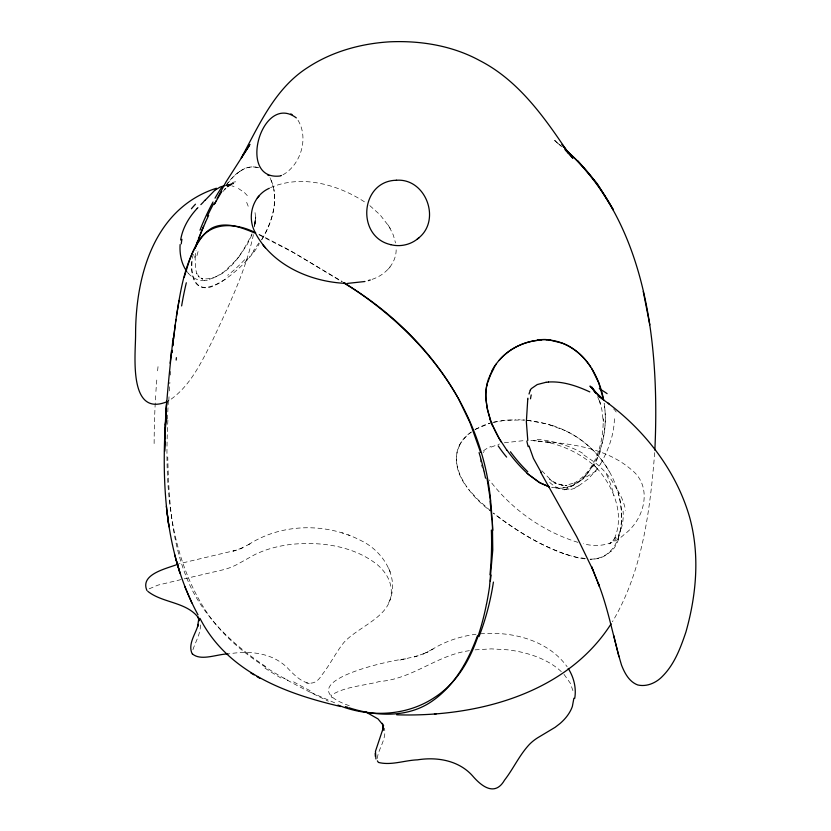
<?xml version="1.0" encoding="UTF-8"?>
<svg xmlns="http://www.w3.org/2000/svg" width="831" height="831" viewBox="0 0 831 831"><rect width="100%" height="100%" fill="white"/><g stroke="black" fill="none" stroke-linecap="round" stroke-linejoin="round"><path stroke-width="0.62" stroke-dasharray="4.16 3.12" d="M195.098 256.145L195.451 268.621L196.968 274.033L196.511 272.745L199.253 277.17L198.339 276.256L202.671 279.133L201.621 278.717C226.125 281.595 242.901 252.499 252.032 233.833M167.893 420.185C164.486 483.341 169.098 550.174 202.515 605.602C230.499 652.325 281.107 678.096 328.37 701.229M168.797 400.947L169.129 394.663M169.347 390.934L169.877 382.312M654.714 452.646C650.008 510.577 642.612 570.907 612.426 621.785M170.365 375.041L170.625 371.436M480.484 457.829L480.671 462.503L482.427 467.915M192.044 261.526C188.066 319.686 249.321 264.351 259.334 243.514M254.587 225.99L255.356 219.571L254.431 227.185M254.629 225.772L255.771 217.068L254.39 227.008L255.522 216.922L254.702 209.578M194.87 257.517L196.064 250.256M377.201 758.506C378.583 748.17 386.799 739.06 384.431 728.174M253.424 234.664C245.374 272.173 228.13 306.868 212.061 341.437C201.04 362.95 189.904 386.654 169.14 400.542M193.415 254.359C188.138 268.86 193.467 296.106 214.741 285.365A47.118 15.851 -48.1 0 0 220.579 282.395L227.133 278.011M601.208 446.496C605.342 432.525 606.329 417.65 604.179 403.243M599.868 450.651C605.321 435.101 606.661 418.18 603.919 401.934M192.937 649.676C195.794 641.033 201.206 632.796 200.375 623.343M618.108 538.519C623.084 523.873 622.19 507.793 618.16 493.043M599.961 450.381C594.31 468.279 581.17 483.559 563.335 490.217M282.997 174.801C301.435 164.341 309.433 136.242 296.885 118.553M251.949 234.737L247.306 244.356L239.681 255.719M388.669 602.797C400.604 578.812 383.486 551.41 361.392 540.784C326.406 522.429 281.148 523.115 247.867 545.053L250.017 543.838L240.159 548.875L243.099 547.691L233.179 551.14L237.064 550.008L179.34 563.698M459.761 445.187C452.594 458.868 457.777 475.374 466.721 486.893M261.848 239.453C270.844 224.65 276.765 206.961 273.877 189.52M261.578 239.91C272.485 221.742 279.933 197.705 269.971 177.554M600.501 464.03C608.718 449.561 614.826 432.909 614.369 416.051M592.742 465.827L587.818 472.891M372.091 279.361C385.698 274.968 397.478 262.212 396.055 247.191M225.689 185.791C233.189 175.372 245.041 163.364 259.095 167.82M254.13 250.931L249.425 256.893M226.853 184.233L233.293 176.785L239.64 171.435M388.285 269.067L389.053 268.164M389.334 267.831L390.092 266.948M223.051 191.4L229.127 184.347L224.214 189.738L233.158 183.038L226.624 185.375M248.22 258.306L245.81 261.038M235.724 260.519L224.038 271.83L213.068 278.562M483.112 452.573L484.13 451.545M611.014 550.911C605.809 556.812 597.759 559.471 590.031 559.232M471.063 432.182C438.643 455.471 466.793 494.009 490.311 510.743M227.601 186.591L226.977 186.996L233.158 183.038M149.175 588.826L157.973 585.117L183.1 579.103M596.284 470.886L576.039 483.31L569.817 486.301A50.94 38.143 -78.1 0 1 561.247 488.213L551.275 487.392M578.781 485.792L588.4 478.791L597.032 469.12A53.142 34.715 -65.8 0 0 600.449 463.989M475.176 429.388L489.958 423.197M474.979 429.565L483.569 425.337L490.394 423.072M578.677 485.844L575 487.517M270.511 187.65C302.152 173.939 339.63 184.898 366.949 203.491M491.142 447.099L499.545 444.003M245.945 168.018L252.001 166.709L259.23 167.758M226.022 185.542L233.833 183.641L226.853 185.344M226.946 185.251L229.356 184.596L225.024 185.531M492.669 422.418L505.923 420.143L524.558 420.05L518.451 419.748M567.095 487.184L559.263 488.296L551.555 487.485M493.822 422.19L503.586 420.486L515.635 419.738M399.981 660.053L418.211 655.784L414.243 656.926L425.867 652.989L428.256 651.712L422.927 654.163L433.19 648.949L431.06 650.143C444.543 641.459 460.104 636.328 475.955 634.25M504.365 442.778L525.119 440.482M405.653 658.869C389.708 660.178 282.488 683.664 351.44 706.443M184.17 578.875L225.274 569.287A62.502 36.086 0 0 0 237.053 564.488L255.429 554.277L261.921 551.483A82.882 47.855 0 0 1 291.639 544.326C321.109 541.459 353.445 545.842 377.274 564.654A82.882 47.855 0 0 1 389.677 581.804C399.68 614.306 361.142 623.925 344.117 642.218C335.599 652.647 329.928 665.07 321.441 675.52C311.355 692.379 296.366 677.41 287.453 667.895C272.246 652.657 249.57 650.496 229.304 653.8M469.401 650.683C437.293 654.859 412.311 679.135 379.507 681.503C363.698 685.928 345.758 686.229 331.59 695.038L331.164 696.253L332.161 697.863M480.432 633.804C511.865 631.061 547.858 639.953 567.137 666.742M475.083 649.852L491.318 648.876L507.44 649.8A82.882 47.855 0 0 1 537.158 656.957C546.756 660.77 556.022 665.974 563.179 673.536M226.157 185.396L231.589 185.791M590.384 559.201C623.873 558.692 625.857 514.192 617.381 490.28C609.341 463.781 589.252 441.531 564.093 430.136M204.727 280.577C198.432 281.055 192.044 277.824 188.18 273.16M566.462 489.428C559.512 489.885 553.124 486.052 548.491 481.17A100.374 54.545 -86.9 0 1 547.546 480.162M530.843 440.534C565.693 442.996 604.563 446.122 631.986 470.201C653.311 487.34 644.056 520.04 624.289 534.395C613.423 544.97 597.499 547.722 583.258 543.703M536.587 440.856L533.72 440.659L551.711 443.037L547.027 442.05C565.942 446.424 583.902 455.367 597.79 469.068L593.521 464.695C612.322 483.351 625.857 513.651 614.078 539.412L615.428 537.335L611.626 542.061L609.175 543.869C620.954 538.021 623.915 523.094 623.115 511.148M527.498 420.299L547.442 424.059L565.059 430.572M526.812 420.247L539.87 422.231L552.47 425.586M584.692 558.879C550.808 553.186 520.923 533.616 493.749 513.568M306.359 682.968L309.215 683.581M578.397 557.871L571.146 556.022M231.724 185.832L234.062 186.528M577.909 542.342C542.934 531.56 511.387 509.226 489.386 479.996M569.308 555.461L565.599 554.235M341.946 532.754L343.463 533.263M348.075 534.842L349.872 535.444M563.771 553.623C538.218 544.128 514.586 529.866 493.23 513.007M334.675 702.818L309.683 691.901M258.877 234.217L288.679 249.705L342.382 281.636M259.282 234.955L295.202 253.465L341.811 281.719M566.316 431.175C584.297 440.035 599.629 454.266 609.403 471.8M238.435 188.492L244.646 192.761L249.362 197.83M287.91 680.35L287.1 679.883M286.3 679.426L285.49 678.948M284.69 678.48L283.89 678.013M583.902 455.014L594.591 462.223A134.071 101.122 -23.1 0 1 607.866 475.27L611.533 480.048L617.391 490.197M265.671 666.545C232.929 644.763 202.598 616.56 187.37 579.539C171.279 540.908 168.735 498.455 167.769 457.112M369.857 205.673L380.079 214.845L388.794 226.146M490.529 510.847L477.493 499.192L468.518 489.23M560.977 146.059L554.755 140.584L562.234 146.89M554.755 140.584L559.564 144.812M541.864 470.793L552.158 481.294L549.603 479.196L556.728 483.663L564.665 485.751L553.83 482.666L562.358 485.273L566.971 485.356L564.966 485.512L575.042 482.759L574.013 483.195C596.159 470.824 603.503 442.632 603.213 418.876L603.285 421.691L601.914 409.912L598.922 399.306L600.709 404.022L597.801 397.301M564.01 674.357L570.263 683.134L573.535 692.389M389.459 227.247L393.312 235.059L395.525 242.932M388.077 224.962L390.248 228.556M483.278 469.806L484.276 471.759M270.366 178.343L273.482 187.453M390.31 572.081L387.506 565.745M310.129 690.686A547.245 435.34 -82.1 0 1 293.208 681.617M280.878 677.971A538.737 430.842 -79.7 0 1 264.933 668.093M154.13 443.546A378.562 124.473 82.2 0 1 155.698 395.005M155.927 391.443A378.562 124.473 82.2 0 1 156.997 377.492M157.61 370.803A378.562 124.473 82.2 0 1 158.285 364.196M585.491 558.505A116.818 80.586 74.2 0 1 578.386 557.237M618.69 538.883A29.885 19.684 -82.2 0 1 611.284 551.535M606.526 474.522A120.204 86.59 -70.7 0 1 613.995 495.629M459.595 445.073A43.305 39.524 79 0 1 471.468 431.985M232.337 182.654A132.638 35.079 65.9 0 1 235.651 181.823M246.641 202.39A48.177 25.003 -82.2 0 1 248.531 207.314M239.733 255.771A53.142 26.177 -55 0 1 235.765 260.591M213.141 277.866A45.383 25.99 -61.2 0 1 207.366 279.767M207.22 280.411A45.092 26.27 -62.3 0 1 204.706 280.67M188.149 273.129A100.374 52.665 -33.5 0 1 187.463 272.288M613.569 408.852A48.177 27.62 -36.8 0 1 617.329 414.181M574.886 488.233A45.383 26.405 -58.8 0 1 568.861 489.688M569.058 489.033A45.092 25.771 -57.7 0 1 566.503 489.314M483.538 450.807A28.555 28.431 79 0 1 490.913 446.517M537.138 439.308A130.883 101.33 -26.1 0 1 584.536 454.339M617.495 490.124A101.579 76.868 -26.9 0 1 625.608 510.348M196.957 255.595A126.811 29.874 -54.7 0 1 198.9 248.936M244.667 259.698A53.018 17.129 -47.6 0 1 227.684 275.3M258.794 243.016A66.937 29.272 -48.9 0 1 253.424 250.671M239.629 171.622A67.986 28.68 -70.8 0 1 245.914 168.163M552.501 425.524A148.489 120.048 -41.8 0 1 564.124 430.094M585.948 475.696A49.382 37.198 -79.5 0 1 567.116 487.413M587.891 472.995A47.398 34.985 -77 0 1 585.782 475.425M600.522 450.942A60.434 43.108 -75.3 0 1 593.241 466.336M167.478 419.167A486.935 86.746 87.4 0 1 168.392 399.867"/><path stroke-width="1.25" d="M173.108 338.03C163.063 429.887 152.146 530.261 198.007 614.826M164.912 441.843L164.59 451.368L165.93 414.586L164.922 438.197L165.338 428.131M180.119 244.553C179.538 253.528 181.158 262.96 186.186 270.553A100.374 52.665 -33.5 0 0 186.809 271.436M654.859 450.173C659.637 346.143 647.598 222.853 565.038 149.258M375.913 758.963L375.467 751.297L383.039 728.579L382.8 730.605L383.122 725.941L383.278 727.821L382.457 723.334M573.878 698.258L572.372 706.402A82.882 47.855 0 0 1 559.98 723.562L555.129 727.312L537.449 737.918A62.502 36.086 0 0 0 529.118 744.721C519.282 755.348 513.35 768.8 504.51 780.164C495.047 796.659 481.72 786.645 472.424 775.697C458.67 760.386 437.085 756.74 417.546 759.835C404.541 760.313 391.224 765.704 378.417 762.422L377.378 760.864M172.162 352.645L172.381 350.35M172.827 345.789L173.284 341.271M574.709 698.456C576.517 688.058 573.837 677.234 568.196 668.404M172.744 345.457L173.264 340.658M173.534 339.038L175.237 324.744M170.116 363.251L171.518 350.589M173.388 339.464L175.954 319.374M490.332 581.233L491.079 575.052M489.542 586.229L492.773 550.049L492.336 519.583M527.747 399.327L526.355 421.774L527.789 440.43M175.58 322.033C180.047 294.029 183.62 264.227 199.71 240.097C211.905 220.755 238.009 223.539 255.699 232.815M527.768 399.171L527.924 398.194M176.39 316.434L179.07 300.417M180.649 240.003C182.529 228.058 188.959 217.213 197.155 208.467M486.924 384.94L488.586 378.531M486.457 604.22C479.425 639.226 466.201 676.87 434.873 697.261C406.546 716.312 369.172 717.755 337.999 705.062M487.683 381.533L486.499 387.09A48.271 43.763 -51.9 0 0 485.906 393.063C485.605 410.607 492.264 427.518 501.415 442.217M184.181 277.429C189.613 259.563 194.87 238.393 211.936 228.037C226.094 220.921 242.205 227.902 255.616 233.334M195.233 247.918L197.83 240.408M195.202 247.991L203.616 226.302M477.378 635.902C468.383 660.479 455.035 684.796 433.315 700.304C408.966 718.129 376.381 716.665 348.937 707.732M296.314 117.898C261.838 91.877 236.378 180.846 279.86 176.027M198.443 238.788L201.985 230.062M205.309 222.531L208.643 215.426M530.178 390.383L530.469 389.843M217.12 198.474L225.939 182.072L249.414 145.394M214.72 203.533L215.177 202.702M214.19 204.509L221.784 191.504M215.395 202.286L216.413 200.458M491.765 371.104C500.657 353.964 518.451 342.403 537.543 340.305M493.334 368.382L496.242 364.03M250.038 144.407L241.26 157.983C259.085 125.169 274.853 88.366 307.771 67.488C331.995 51.564 361.018 43.524 389.832 41.82C420.611 40.47 452.355 45.643 479.612 60.518C518.793 80.534 544.721 117.753 568.56 153.33L562.036 144.438L572.839 158.202L565.36 150.079M611.107 623.832C566.067 694.394 475.758 717.267 396.688 714.805M269.327 188.263C252.614 195.565 246.506 217.088 255.325 232.69M257.309 198.058L258.067 197.176M258.337 196.833L259.106 195.939M499.171 360.332C509.632 347.909 525.566 340.98 541.615 339.983M205.132 200.25L214.356 190.746M197.259 208.352L197.903 207.657M203.387 202.078L200.863 204.623M417.526 238.923C410.14 244.906 399.877 247.087 390.705 244.626M418.627 238.009C441.479 219.872 425.732 177.907 396.314 180.265M215.53 189.832L220.225 187.006L225.024 185.531M166.46 401.934C127.714 417.255 135.744 353.03 135.588 334.031C135.692 275.414 154.348 208.259 216.392 188.242M280.504 175.819L281.439 175.486M178.239 564.052C168.007 568.383 139.504 573.702 146.952 590.529M368.351 280.598L370.252 280.016M364.975 281.501L347.441 283.413M546.081 382.27L537.242 384.556L531.362 388.596A8.601 8.165 65.6 0 0 530.479 389.853M228.307 653.914C217.597 653.914 201.424 661.299 192.709 654.153M396.522 180.254C360.031 180.794 355.865 237.022 390.892 244.678M434.447 713.943L436.472 713.767M548.418 382.021C562.847 381.107 576.88 385.896 589.802 391.91M345.717 283.381C310.846 281.875 273.17 265.64 255.855 233.895M546.227 339.858C564.488 340.305 580.869 351.877 590.602 366.845M550.205 340.17L562.057 343.089A111.042 79.132 -55.2 0 1 568.373 345.893C587.849 356.478 599.244 377.669 603.41 398.818M340.762 706.537C285.635 693.719 227.424 672.165 199.959 618.337M549.53 486.924L540.295 482.998L528.869 474.781A176.691 124.162 89.1 0 1 507.035 450.205M345.395 706.61L347.753 707.358M549.021 486.821L539.059 482.375L527.072 473.327M365.266 711.668L378.022 718.919L383.631 725.723M292.107 114.574L290.777 113.93M267.738 174.957L268.288 175.227M268.506 175.331L269.067 175.601M598.05 396.117C640.545 424.766 675.188 467.354 689.553 516.986C700.014 554.682 696.451 594.819 685.907 632.059C680.599 647.723 674.616 663.938 662.806 675.956C656.573 682.677 647.017 687.102 637.761 684.973C629.202 681.794 624.663 673.162 621.536 665.143C613.33 637.928 608.593 609.684 598.175 583.123L599.317 586.073L591.568 566.659L599.317 586.073M250.588 672.798L254.099 674.897M257.07 676.663L259.885 678.356M344.221 282.82C389.729 311.594 430.209 349.581 457.237 396.48M343.681 282.945C421.951 329.118 482.479 408.81 490.664 501.114M565.329 149.881C585.46 166.221 600.865 187.536 613.444 210.035L597.302 183.755L577.825 160.871M603.732 399.804L594.175 390.84L599.774 396.73L589.979 386.062L595.609 392.44L591.869 387.153L595.588 393.084M608.147 403.066L609.445 404.396M262.97 244.989L264.04 246.267M264.393 246.693L265.349 247.825M147.793 591.329C162.731 603.296 186.819 601.686 198.786 618.212M506.941 450.35L499.213 438.56L492.731 425.69M541.293 472.361L540.773 471.593M540.503 471.198L533.419 458.39L529.015 445.987M591.859 368.819L598.798 382.998L603.524 399.69M540.649 472.205L576.87 536.951L592.711 569.547M457.964 397.592L470.003 422.636L480.64 452.521M192.252 653.976C187.37 644.087 195.981 633.617 198.256 624.341L197.591 626.522L198.723 619.126L198.889 621.017L198.432 617.984L199.014 619.749L197.944 616.851M184.669 586.302L191.847 602.984M490.061 418.699L487.309 409.029L485.938 399.202M176.058 559.71L179.974 573.12L174.541 554.433M613.735 635.507L618.929 656.729M649.821 324.828L643.246 291.452M486.997 478.189L491.017 504.147L492.856 530.282M167.176 513.215L168.932 526.812L166.345 506.214M375.207 753.374L375.321 756.387M479.072 452.625A324.744 258.586 36 0 1 485.533 478.157M491.36 530.095A426.002 349.726 30.5 0 1 489.968 574.792M493.417 582.064A370.616 305.185 29.9 0 1 479.009 636.629M176.182 360.072A428.131 110.367 84.4 0 1 176.39 357.662M181.625 305.933A325.617 100.956 81.6 0 1 186.321 282.758M488.825 378.583A43.441 38.112 -55 0 1 491.983 371.208M485.99 390.954A58.939 53.381 -52.2 0 1 486.831 384.93M485.782 399.233A57.287 51.605 -53.1 0 1 485.906 390.954M492.471 425.846A115.26 97.746 -66.5 0 1 489.771 418.855M541.698 339.671A70.656 48.894 -47.4 0 1 550.309 339.931M215.032 198.173A46.079 13.753 -64.2 0 1 222.344 186.487M200.001 230.229A48.79 9.058 -62.3 0 1 213.027 201.995M181.272 243.847A72.931 34.538 -49.9 0 1 181.927 239.318M191.41 208.778A35.754 11.53 -40.6 0 1 195.472 204.197M204.945 200.302A8.601 1.246 -45.1 0 1 203.948 201.362M214.429 190.507A51.979 14.397 -63.5 0 1 215.593 189.613M528.184 446.652A72.931 48.105 -71.9 0 1 526.864 441.053M530.5 398.797A35.754 26.26 -87.6 0 1 531.227 394.922M529.035 394.039A18.884 17.129 82.3 0 1 530.334 390.477M546.071 382.333A51.979 42.204 -54.2 0 1 548.408 382.083M599.286 388.669A132.638 59.053 0.7 0 1 607.108 393.645M202.203 229.782A55.303 6.243 -62.9 0 1 205.517 222.313M207.355 216.112A45.674 7.863 -62.3 0 1 213.536 203.844M488.181 381.626A46.505 40.522 -55.2 0 1 493.822 368.663M506.619 457.102A166.127 128.867 -80.7 0 1 498.164 445.852M527.768 471.738A181.532 124.276 86.9 0 1 510.421 451.752M537.626 339.941A70.417 48.562 -47 0 1 546.341 339.557M490.02 501.072A405.798 330.239 32.1 0 1 491.734 519.52M489.604 586.239A481.159 404.198 19 0 1 486.499 604.23M166.688 401.321L165.431 425.16L166.688 401.321M418.772 237.884L417.37 239.048L418.772 237.884"/></g></svg>
